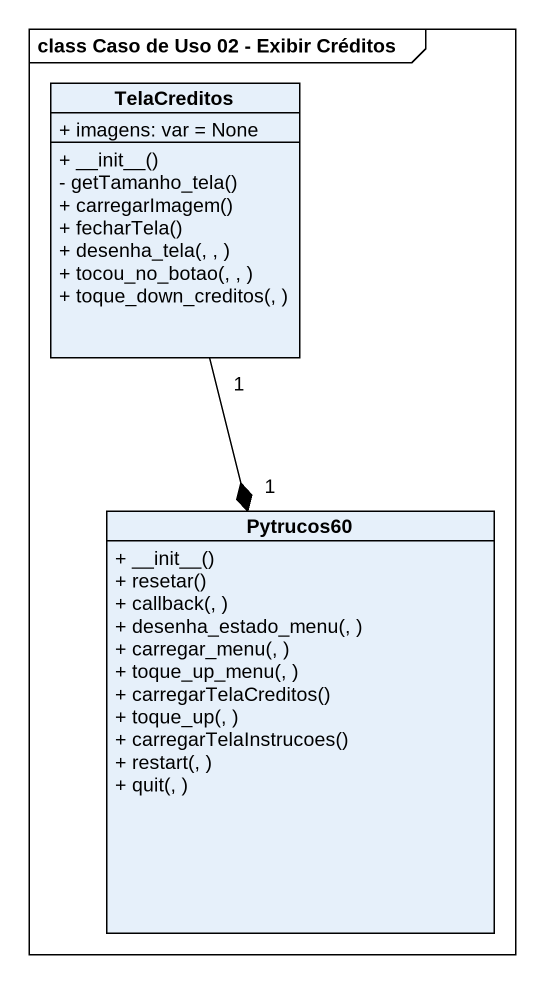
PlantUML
@startuml
mainframe class Caso de Uso 02 - Exibir Créditos
hide circle
hide empty members
skinparam classAttributeIconSize 0
class TelaCreditos {
  + imagens: var = None
  + ~__init~__()
  - getTamanho_tela()
  + carregarImagem()
  + fecharTela()
  + desenha_tela(, , )
  + tocou_no_botao(, , )
  + toque_down_creditos(, )
}
class Pytrucos60 {
  + ~__init~__()
  + resetar()
  + callback(, )
  + desenha_estado_menu(, )
  + carregar_menu(, )
  + toque_up_menu(, )
  + carregarTelaCreditos()
  + toque_up(, )
  + carregarTelaInstrucoes()
  + restart(, )
  + quit(, )
}
TelaCreditos "1" --* "1" Pytrucos60
@enduml
